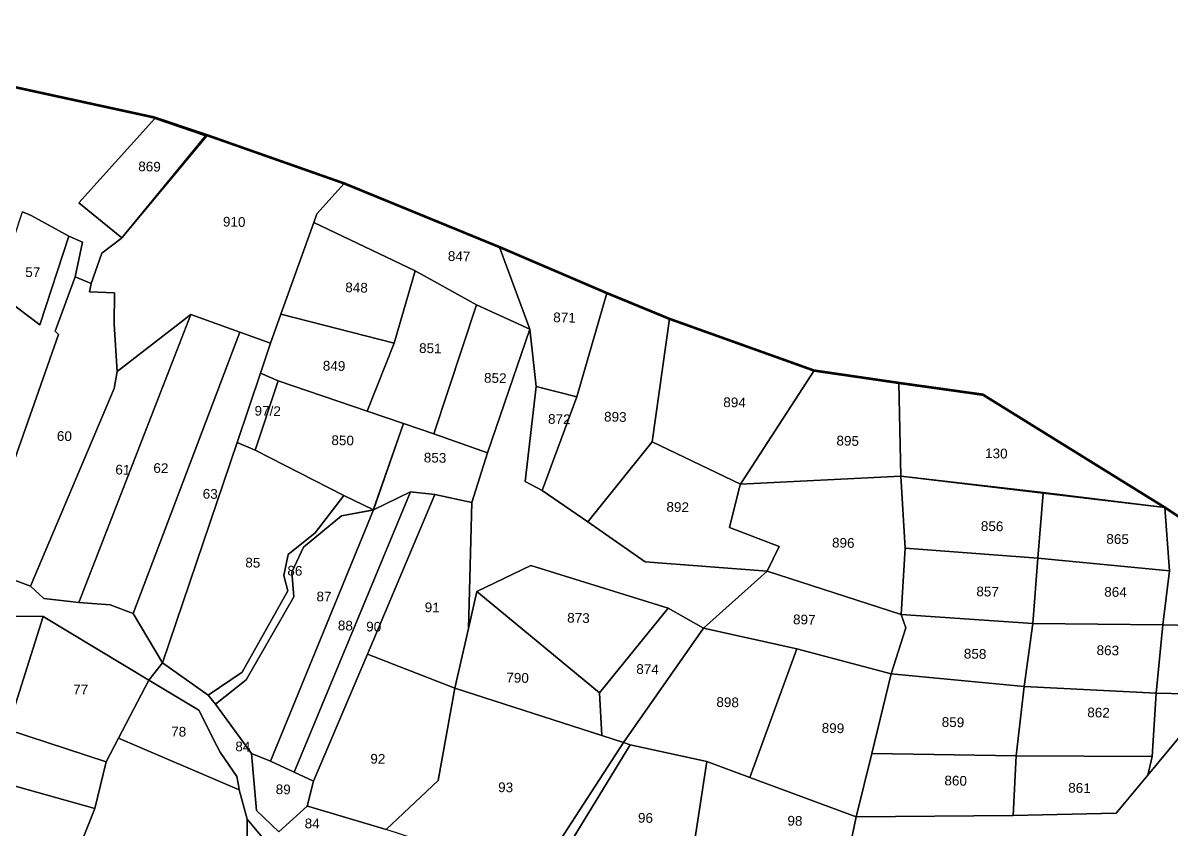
# Model space of a CAD drawing. Header units: inches. Extents: x 191080 to 197844, y 1603242 to 1613996.
# Drawn here: x 193644 to 195424, y 1610736 to 1611984 of the extents above; entities that cross this region are included whole.
import ezdxf

# ---------------------------------------------------------------- set-up
doc = ezdxf.new("R2010")
doc.units = ezdxf.units.IN
doc.header["$LTSCALE"] = 15
doc.header["$MEASUREMENT"] = 0
for name, color, linetype in [('PLOT', 7, 'Continuous'), ('PLOT NO', 7, 'Continuous'), ('VILLAGE BOUNDRY', 5, 'Continuous')]:
    doc.layers.add(name, color=color, linetype=linetype)
doc.styles.get("Standard").update_dxf_attribs({"font": 'arial.ttf'})

msp = doc.modelspace()

# ---------------------------------------------------------------- linework, layer by layer
at = {"layer": 'PLOT'}
for points in [[(193371.4, 1611941.6), (193847, 1611838.2), (193930.4, 1611810.3), (193848.7, 1611836.5), (193730.9, 1611705.8), (193797.7, 1611651.4), (193796.6, 1611650.3), (193766.5, 1611627.8), (193750.4, 1611580.8), (193725.6, 1611590.9), (193736.6, 1611645), (193715.6, 1611654.1), (193657.2, 1611686.3), (193643.9, 1611691.7)], [(193573.1, 1611142.7), (193656.3, 1611111.7), (193677, 1611092.5), (193731, 1611086.6), (193779.4, 1611082.8), (193815.5, 1611069.6), (193860.9, 1610993.1), (193839.8, 1610966.4), (193675.8, 1611064.9), (193536.1, 1611065.8)], [(194033.4, 1610701.5), (193992, 1610750.8), (193979.6, 1610796.4), (193978.3, 1610803.6), (193975.9, 1610817.2), (193951.2, 1610853.2), (193949.7, 1610855.4), (193946.9, 1610861), (193945.1, 1610864.4), (193916.8, 1610919.5), (193839.8, 1610966.4), (193860.9, 1610993.1), (193860.9, 1610993.1), (193931.4, 1610943.1), (193943.1, 1610929.1), (193998.8, 1610852.6), (194006.4, 1610764.2), (194040.9, 1610731.5), (194084.9, 1610771.1), (194087.6, 1610770.3), (194207.2, 1610734.7)]]:
    msp.add_lwpolyline(points, dxfattribs=at)
for points in [[(193848.7, 1611836.5), (193927.2, 1611809.7), (193797.7, 1611651.4), (193730.9, 1611705.8), (193848.7, 1611836.5)], [(193797.7, 1611651.4), (193927.2, 1611809.7), (193848.7, 1611836.5), (193930.4, 1611810.3), (193797.7, 1611651.4)], [(193797.7, 1611651.4), (193927.2, 1611809.7), (193848.7, 1611836.5), (193930.4, 1611810.3), (193797.7, 1611651.4)], [(193930.4, 1611810.3), (194142.3, 1611735.8), (194100.1, 1611688.6), (194095.4, 1611675.4), (194044.2, 1611533.1), (194028.1, 1611488.3), (193980.5, 1611505.5), (193904.4, 1611532.9), (193790.7, 1611444.3), (193785.8, 1611517.7), (193786.2, 1611566.5), (193786.2, 1611566.5), (193747.5, 1611567.9), (193750.4, 1611580.8), (193766.5, 1611627.8), (193796.6, 1611650.3), (193797.7, 1611651.4), (193930.4, 1611810.3)], [(194142.3, 1611735.8), (194383.1, 1611637.1), (194430.1, 1611510.1), (194347.5, 1611547.5), (194252.4, 1611600.6), (194095.4, 1611675.4), (194100.1, 1611688.6), (194142.3, 1611735.8)], [(193643.9, 1611691.7), (193657.2, 1611686.3), (193715.6, 1611654.1), (193670.4, 1611516.5), (193617.3, 1611556.8), (193601.8, 1611566.3), (193643.9, 1611691.7)], [(194252.4, 1611600.6), (194219.8, 1611488.5), (194044.2, 1611533.1), (194095.4, 1611675.4), (194252.4, 1611600.6)], [(193725.6, 1611590.9), (193694.6, 1611506.8), (193699.7, 1611501.8), (193573.1, 1611142.7), (193479.8, 1611174.7), (193617.3, 1611556.8), (193670.4, 1611516.5), (193715.6, 1611654.1), (193736.6, 1611645), (193725.6, 1611590.9)], [(194383.1, 1611637.1), (194549.2, 1611566), (194502.6, 1611405.1), (194440, 1611421), (194430.1, 1611510.1), (194383.1, 1611637.1)], [(194281.1, 1611347.6), (194234.4, 1611363.8), (194177.8, 1611383), (194219.8, 1611488.5), (194252.4, 1611600.6), (194347.5, 1611547.5), (194281.1, 1611347.6)], [(193786.2, 1611566.5), (193785.8, 1611517.7), (193790.7, 1611444.3), (193786, 1611418.1), (193656.3, 1611111.7), (193573.1, 1611142.7), (193699.7, 1611501.8), (193694.6, 1611506.8), (193725.6, 1611590.9), (193750.4, 1611580.8), (193747.5, 1611567.9), (193786.2, 1611566.5)], [(193790.7, 1611444.3), (193785.8, 1611517.7), (193786.2, 1611566.5), (193785.8, 1611517.7), (193790.7, 1611444.3)], [(193790.7, 1611444.3), (193785.8, 1611517.7), (193786.2, 1611566.5), (193785.8, 1611517.7), (193790.7, 1611444.3)], [(194646.6, 1611525.9), (194619.8, 1611335.5), (194519.8, 1611211.5), (194449.1, 1611260.3), (194502.6, 1611405.1), (194549.2, 1611566), (194646.6, 1611525.9)], [(194364.4, 1611318.5), (194281.1, 1611347.6), (194347.5, 1611547.5), (194430.1, 1611510.1), (194364.4, 1611318.5)], [(193790.7, 1611444.3), (193904.4, 1611532.9), (193731, 1611086.6), (193677, 1611092.5), (193656.3, 1611111.7), (193786, 1611418.1), (193790.7, 1611444.3)], [(193731, 1611086.6), (193904.4, 1611532.9), (193980.5, 1611505.5), (193815.5, 1611069.6), (193779.4, 1611082.8), (193731, 1611086.6)], [(194039.8, 1611430.1), (194012.4, 1611441.9), (194028.1, 1611488.3), (194044.2, 1611533.1), (194219.8, 1611488.5), (194177.8, 1611383), (194039.8, 1611430.1)], [(194430.1, 1611510.1), (194440, 1611421), (194422.7, 1611274.1), (194449.1, 1611260.3), (194519.8, 1611211.5), (194608.5, 1611149.6), (194797.9, 1611135), (194699.3, 1611047), (194644.5, 1611077.7), (194431.4, 1611143.7), (194348.1, 1611103.4), (194334.8, 1611046.3), (194340, 1611241.7), (194364.4, 1611318.5), (194430.1, 1611510.1)], [(194646.6, 1611525.9), (194870.4, 1611445.9), (194756.7, 1611269.7), (194619.8, 1611335.5), (194646.6, 1611525.9)], [(193815.5, 1611069.6), (193980.5, 1611505.5), (194028.1, 1611488.3), (194012.4, 1611441.9), (193976.2, 1611334.6), (193860.9, 1610993.1), (193815.5, 1611069.6)], [(193976.2, 1611334.6), (194012.4, 1611441.9), (194039.8, 1611430.1), (194004.4, 1611322.4), (193976.2, 1611334.6)], [(195002, 1611426.7), (195004.9, 1611282.1), (194756.7, 1611269.7), (194870.4, 1611445.9), (195002, 1611426.7)], [(194004.4, 1611322.4), (194039.8, 1611430.1), (194177.8, 1611383), (194234.4, 1611363.8), (194187.5, 1611229.9), (194187.5, 1611229.9), (194141.9, 1611252.3), (194004.4, 1611322.4)], [(194502.6, 1611405.1), (194449.1, 1611260.3), (194422.7, 1611274.1), (194440, 1611421), (194502.6, 1611405.1)], [(195225.7, 1611257), (195004.9, 1611282.1), (195002, 1611426.7), (195132.1, 1611408.5), (195414.3, 1611233.6), (195225.7, 1611257)], [(194234.4, 1611363.8), (194281.1, 1611347.6), (194364.4, 1611318.5), (194340, 1611241.7), (194283, 1611254.1), (194245, 1611258.2), (194187.5, 1611229.9), (194187.9, 1611230.9), (194234.4, 1611363.8)], [(193976.2, 1611334.6), (194004.4, 1611322.4), (194141.9, 1611252.3), (194097.4, 1611194.7), (194055.4, 1611161.1), (194048.8, 1611128.2), (194055.2, 1611104.4), (193984, 1610978.8), (193931.4, 1610943.1), (193860.9, 1610993.1), (193976.2, 1611334.6)], [(194619.8, 1611335.5), (194756.7, 1611269.7), (194755, 1611265), (194739.2, 1611202.7), (194816.4, 1611173.5), (194797.9, 1611135), (194608.5, 1611149.6), (194519.8, 1611211.5), (194619.8, 1611335.5)], [(195004.9, 1611282.1), (195011.7, 1611170.7), (195005.2, 1611068.2), (194797.9, 1611135), (194816.4, 1611173.5), (194739.2, 1611202.7), (194755, 1611265), (194756.7, 1611269.7), (195004.9, 1611282.1)], [(195004.9, 1611282.1), (195225.7, 1611257), (195225.6, 1611255.9), (195004.9, 1611282.1)], [(195004.9, 1611282.1), (195225.7, 1611257), (195225.6, 1611255.9), (195004.9, 1611282.1)], [(195217.1, 1611155.2), (195011.7, 1611170.7), (195004.9, 1611282.1), (195225.6, 1611255.9), (195217.1, 1611155.2)], [(193931.4, 1610943.1), (193984, 1610978.8), (194055.2, 1611104.4), (194048.8, 1611128.2), (194055.4, 1611161.1), (194097.4, 1611194.7), (194141.9, 1611252.3), (194187.5, 1611229.9), (194138.1, 1611220.8), (194079, 1611172.3), (194061.2, 1611133.6), (194064, 1611095.3), (193990.5, 1610966.7), (193943.1, 1610929.1), (193931.4, 1610943.1)], [(194028.3, 1610840.8), (194187.5, 1611229.9), (194245, 1611258.2), (194064.9, 1610823.7), (194028.3, 1610840.8)], [(194245, 1611258.2), (194283, 1611254.1), (194178.2, 1611006.3), (194094.9, 1610809.7), (194064.9, 1610823.7), (194245, 1611258.2)], [(194186.3, 1611229.6), (194187.5, 1611229.9), (194141.9, 1611252.3), (194187.5, 1611229.9), (194187.5, 1611229.9), (194186.3, 1611229.6)], [(194178.2, 1611006.3), (194283, 1611254.1), (194340, 1611241.7), (194334.8, 1611046.3), (194313.9, 1610954), (194178.2, 1611006.3)], [(195421.2, 1611135.8), (195217.1, 1611155.2), (195225.6, 1611255.9), (195414.3, 1611233.6), (195421.2, 1611135.8)], [(195225.7, 1611257), (195414.3, 1611233.6), (195225.6, 1611255.9), (195225.7, 1611257)], [(195225.7, 1611257), (195414.3, 1611233.6), (195225.6, 1611255.9), (195225.7, 1611257)], [(194187.5, 1611229.9), (194028.3, 1610840.8), (193998.8, 1610852.6), (193943.1, 1610929.1), (193990.5, 1610966.7), (194064, 1611095.3), (194061.2, 1611133.6), (194079, 1611172.3), (194138.1, 1611220.8), (194186.3, 1611229.6), (194187.5, 1611229.9)], [(195414.3, 1611233.6), (195580.7, 1611123.5), (195564.7, 1611048.2), (195410.7, 1611051.7), (195421.2, 1611135.8), (195414.3, 1611233.6)], [(195209.3, 1611054.2), (195005.2, 1611068.2), (195011.7, 1611170.7), (195217.1, 1611155.2), (195209.3, 1611054.2)], [(195410.7, 1611051.7), (195209.3, 1611054.2), (195217.1, 1611155.2), (195421.2, 1611135.8), (195410.7, 1611051.7)], [(194644.5, 1611077.7), (194537.8, 1610946.6), (194348.1, 1611103.4), (194431.4, 1611143.7), (194644.5, 1611077.7)], [(194843.6, 1611014.6), (194699.3, 1611047), (194797.9, 1611135), (195005.2, 1611068.2), (195012.7, 1611047.1), (194989.8, 1610976), (194843.6, 1611014.6)], [(194313.9, 1610954), (194334.8, 1611046.3), (194348.1, 1611103.4), (194537.8, 1610946.6), (194541.8, 1610880.6), (194313.9, 1610954)], [(193675.8, 1611064.9), (193620.7, 1610889.9), (193487.8, 1610930.3), (193536.1, 1611065.8), (193675.8, 1611064.9)], [(193620.7, 1610889.9), (193675.8, 1611064.9), (193839.8, 1610966.4), (193792.4, 1610876.2), (193773.3, 1610839.7), (193620.7, 1610889.9)], [(194575, 1610869.9), (194541.8, 1610880.6), (194537.8, 1610946.6), (194644.5, 1611077.7), (194699.3, 1611047), (194575, 1610869.9)], [(195196, 1610956.5), (194989.8, 1610976), (195012.7, 1611047.1), (195005.2, 1611068.2), (195209.3, 1611054.2), (195196, 1610956.5)], [(194575, 1610869.9), (194699.3, 1611047), (194843.6, 1611014.6), (194770.7, 1610815.6), (194704.3, 1610840.2), (194585.4, 1610866), (194575, 1610869.9)], [(194699.3, 1611047), (194843.6, 1611014.6), (194842.6, 1611012), (194842.6, 1611012), (194843.6, 1611014.6), (194699.3, 1611047)], [(195400.8, 1610945.9), (195196, 1610956.5), (195209.3, 1611054.2), (195410.7, 1611051.7), (195400.8, 1610945.9)], [(195400.8, 1610945.9), (195410.7, 1611051.7), (195564.7, 1611048.2), (195541.6, 1610942.9), (195400.8, 1610945.9)], [(193189.8, 1611030.2), (193195.2, 1611029.2), (193257.7, 1611008.8), (193361.1, 1610973.7), (193487.8, 1610930.3), (193620.7, 1610889.9), (193773.3, 1610839.7), (193755.9, 1610767.6), (193562.4, 1610821.8), (193258.7, 1610907.9), (193249.9, 1610924.9), (193244.6, 1610932.9), (193235.8, 1610946.1), (193189.8, 1611030.2)], [(194989.8, 1610976), (194960.2, 1610852.8), (194935.5, 1610754.6), (194770.7, 1610815.6), (194843.6, 1611014.6), (194989.8, 1610976)], [(194178.2, 1611006.3), (194313.9, 1610954), (194287.7, 1610810.7), (194207.2, 1610734.7), (194087.6, 1610770.3), (194084.9, 1610771.1), (194094.9, 1610809.7), (194178.2, 1611006.3)], [(194960.2, 1610852.8), (194989.8, 1610976), (195196, 1610956.5), (195183.9, 1610848.8), (194960.2, 1610852.8)], [(193978.3, 1610803.6), (193979.6, 1610796.4), (193792.4, 1610876.2), (193839.8, 1610966.4), (193916.8, 1610919.5), (193945.1, 1610864.4), (193946.9, 1610861), (193949.7, 1610855.4), (193951.2, 1610853.2), (193975.9, 1610817.2), (193978.3, 1610803.6)], [(194207.2, 1610734.7), (194287.7, 1610810.7), (194313.9, 1610954), (194541.8, 1610880.6), (194575, 1610869.9), (194438.7, 1610659.6), (194207.2, 1610734.7)], [(195394.4, 1610848.2), (195183.9, 1610848.8), (195196, 1610956.5), (195400.8, 1610945.9), (195394.4, 1610848.2)], [(195387.5, 1610819), (195394.4, 1610848.2), (195400.8, 1610945.9), (195541.6, 1610942.9), (195538.7, 1610851.4), (195452.7, 1610897.6), (195387.5, 1610819)], [(194919.6, 1610677.7), (194935.5, 1610754.6), (195179, 1610756.8), (195338.6, 1610760.2), (195387.5, 1610819), (195452.7, 1610897.6), (195538.7, 1610851.4), (195500.1, 1610565.9), (195333.1, 1610598.6), (195126.4, 1610640.5), (195018.3, 1610627.6), (194919.6, 1610677.7)], [(193792.4, 1610876.2), (193979.6, 1610796.4), (193992, 1610750.8), (193992.1, 1610704.9), (193949.1, 1610669.7), (193903.1, 1610653.2), (193863, 1610601.7), (193756.7, 1610603.4), (193687.6, 1610595.3), (193755.9, 1610767.6), (193773.3, 1610839.7), (193792.4, 1610876.2)], [(194575, 1610869.9), (194585.4, 1610866), (194455.7, 1610653.7), (194377.3, 1610590.3), (194288.7, 1610525.4), (194210.6, 1610447.2), (194200.3, 1610426.1), (194179.5, 1610408.6), (194168.3, 1610413.6), (194202.2, 1610454.8), (194264.4, 1610522.2), (194329.9, 1610573.9), (194331.3, 1610575), (194438.7, 1610659.6), (194575, 1610869.9)], [(194028.3, 1610840.8), (194064.9, 1610823.7), (194094.9, 1610809.7), (194084.9, 1610771.1), (194040.9, 1610731.5), (194006.4, 1610764.2), (193998.8, 1610852.6), (194028.3, 1610840.8)], [(194679.3, 1610678.5), (194455.7, 1610653.7), (194585.4, 1610866), (194704.3, 1610840.2), (194679.3, 1610678.5)], [(194935.5, 1610754.6), (194960.2, 1610852.8), (195183.9, 1610848.8), (195179, 1610756.8), (194935.5, 1610754.6)], [(194919.6, 1610677.7), (194679.3, 1610678.5), (194704.3, 1610840.2), (194770.7, 1610815.6), (194935.5, 1610754.6), (194919.6, 1610677.7)], [(195179, 1610756.8), (195183.9, 1610848.8), (195394.4, 1610848.2), (195387.5, 1610819), (195338.6, 1610760.2), (195179, 1610756.8)], [(193544, 1610751.8), (193562.4, 1610821.8), (193755.9, 1610767.6), (193687.6, 1610595.3), (193684.1, 1610586.6), (193508.1, 1610606.9), (193544, 1610751.8)], [(193992, 1610750.8), (194033.4, 1610701.5), (194054.5, 1610708.7), (193996.3, 1610668.1), (193911.5, 1610649.8), (193877.3, 1610591.1), (193863, 1610601.7), (193903.1, 1610653.2), (193949.1, 1610669.7), (193992.1, 1610704.9), (193992, 1610750.8)]]:
    msp.add_lwpolyline(points, close=True, dxfattribs=at)
at = {"layer": 'VILLAGE BOUNDRY', "linetype": 'Continuous', "const_width": 4}
msp.add_lwpolyline([(192140.1, 1613171.4), (192425.1, 1612938.1), (192496.1, 1612848.1), (192548, 1612763.6), (192668.3, 1612683.3), (192727.8, 1612615.1), (192776.6, 1612552.5), (192859.2, 1612475.5), (192985.6, 1612297.9), (193371.4, 1611941.6), (193847, 1611838.2), (193930.4, 1611810.3), (194142.3, 1611735.8), (194383.1, 1611637.1), (194549.2, 1611566), (194646.6, 1611525.9), (194870.4, 1611445.9), (195002, 1611426.7), (195132.1, 1611408.5), (195414.3, 1611233.6), (195580.7, 1611123.5)], dxfattribs=at)

# ---------------------------------------------------------------- texts
at = {"layer": 'PLOT NO', "color": 7}
for s, p in [('869', (193823, 1611754.8)), ('910', (193954.2, 1611669.1)), ('847', (194302.8, 1611615.9)), ('57', (193647.9, 1611591)), ('848', (194143.8, 1611567.3)), ('871', (194466.1, 1611520.9)), ('851', (194258.2, 1611473.3)), ('849', (194109, 1611446)), ('852', (194358.8, 1611427.2)), ('894', (194729.6, 1611389.4)), ('97/2', (194003.2, 1611376.2)), ('872', (194458, 1611363.5)), ('893', (194544.8, 1611367)), ('60', (193696.9, 1611337.1)), ('850', (194122.3, 1611330.6)), ('895', (194905, 1611329.9)), ('853', (194265.5, 1611303.7)), ('130', (195135.3, 1611310.4)), ('61', (193787.5, 1611285)), ('62', (193846.4, 1611287.5)), ('63', (193922.9, 1611247.6)), ('892', (194641.5, 1611227.3)), ('856', (195128.8, 1611197.6)), ('865', (195323.2, 1611177.7)), ('896', (194898.1, 1611171.9)), ('85', (193988.9, 1611141)), ('86', (194054.1, 1611128.5)), ('87', (194099.2, 1611088.5)), ('857', (195121.8, 1611096.3)), ('864', (195320, 1611095.7)), ('91', (194266.9, 1611071.7)), ('873', (194487.7, 1611055.5)), ('897', (194837.7, 1611053)), ('88', (194132.3, 1611043.6)), ('90', (194176.2, 1611041.8)), ('858', (195102.4, 1610999.9)), ('863', (195308.1, 1611005.3)), ('790', (194393.4, 1610962.8)), ('874', (194594.8, 1610976.1)), ('77', (193722.1, 1610944.5)), ('898', (194718.9, 1610924.9)), ('862', (195293.7, 1610908.9)), ('859', (195068.1, 1610894)), ('78', (193874, 1610879.2)), ('899', (194882.1, 1610884.8)), ('84', (193973.4, 1610856.1)), ('92', (194182.6, 1610837.1)), ('860', (195072.3, 1610803.4)), ('89', (194036, 1610789.8)), ('93', (194380.7, 1610792.9)), ('861', (195264.2, 1610792.1)), ('84', (194080.9, 1610736.9)), ('96', (194597.4, 1610745.6)), ('98', (194829, 1610741.1))]:
    msp.add_text(s, height=15, rotation=358.7911, dxfattribs=at).set_placement(p)

doc.saveas('drawing.dxf')
